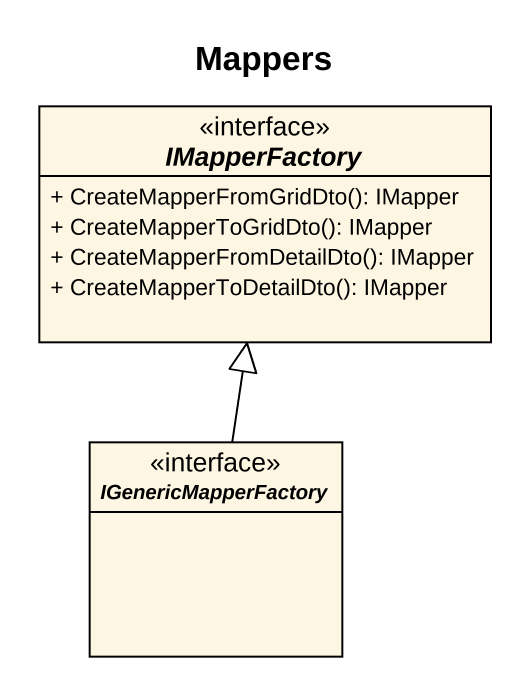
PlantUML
@startuml
title Mappers
hide circle
hide empty members
skinparam classAttributeIconSize 0
interface IMapperFactory {
  + CreateMapperFromGridDto(): IMapper
  + CreateMapperToGridDto(): IMapper
  + CreateMapperFromDetailDto(): IMapper
  + CreateMapperToDetailDto(): IMapper
}
interface IGenericMapperFactory
IGenericMapperFactory -up-|> IMapperFactory
@enduml
